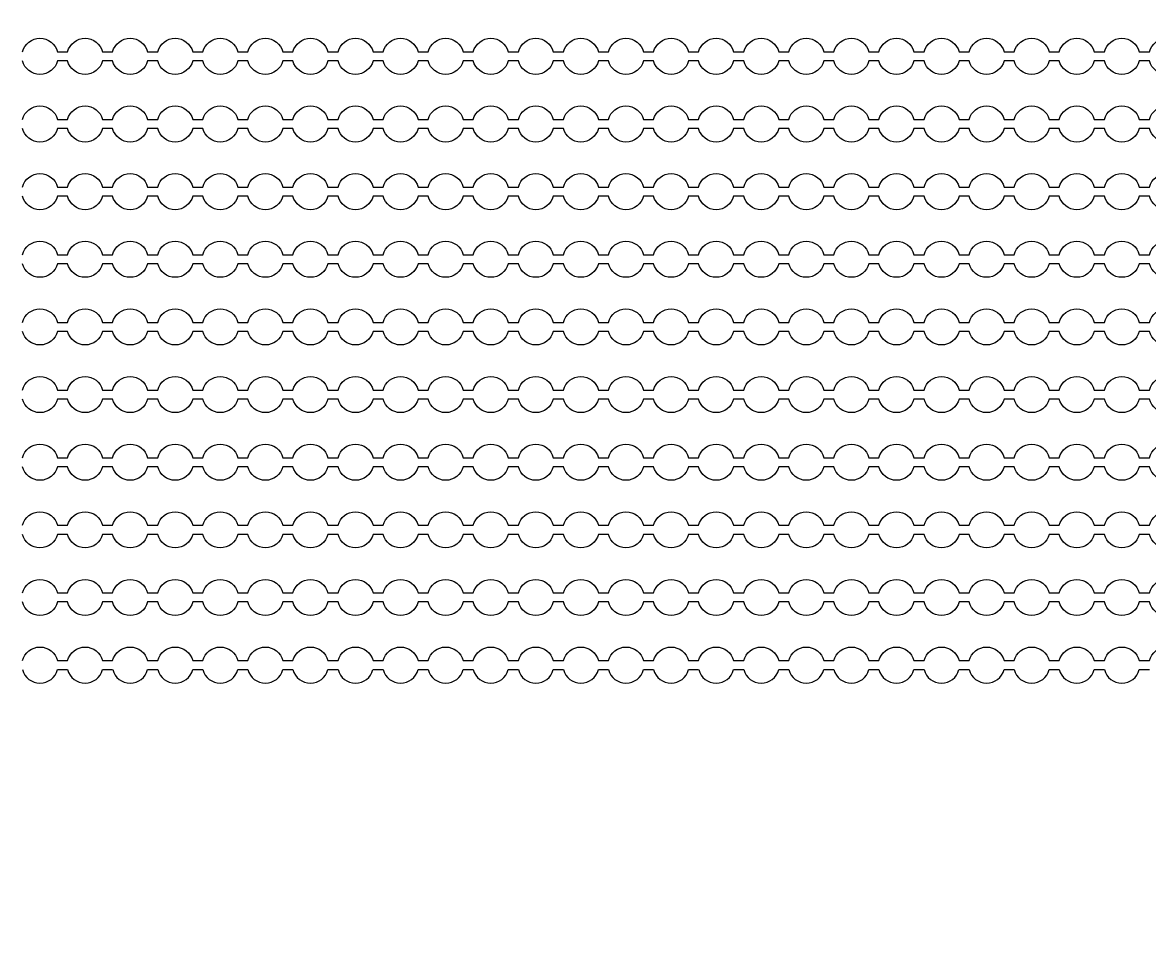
# Model space of a CAD drawing. Extents: x 4056 to 105656, y 4120 to 105720.
# Drawn here: x 56558 to 57808, y 44587 to 45621 of the extents above; entities that cross this region are included whole.
import ezdxf

# ---------------------------------------------------------------- set-up
doc = ezdxf.new("R2010")
doc.units = 13
doc.header["$MEASUREMENT"] = 0
doc.layers.add('Main Layer', color=7, linetype='Continuous', lineweight=0)

msp = doc.modelspace()

# ---------------------------------------------------------------- linework, layer by layer
for p, q in [((56596.5, 44903.9), (56607.7, 44903.9)), ((56646.5, 44903.9), (56657.7, 44903.9)), ((56696.5, 44903.9), (56707.7, 44903.9)), ((56746.5, 44903.9), (56757.7, 44903.9)), ((56796.5, 44903.9), (56807.7, 44903.9)), ((56846.5, 44903.9), (56857.7, 44903.9)), ((56896.5, 44903.9), (56907.7, 44903.9)), ((56946.5, 44903.9), (56957.7, 44903.9)), ((56996.5, 44903.9), (57007.7, 44903.9)), ((57046.5, 44903.9), (57057.7, 44903.9)), ((57096.5, 44903.9), (57107.7, 44903.9)), ((57146.5, 44903.9), (57157.7, 44903.9)), ((57196.5, 44903.9), (57207.7, 44903.9)), ((57246.5, 44903.9), (57257.7, 44903.9)), ((57296.5, 44903.9), (57307.7, 44903.9)), ((57346.5, 44903.9), (57357.7, 44903.9)), ((57396.5, 44903.9), (57407.7, 44903.9)), ((57446.5, 44903.9), (57457.7, 44903.9)), ((57496.5, 44903.9), (57507.7, 44903.9)), ((57546.5, 44903.9), (57557.7, 44903.9)), ((57596.5, 44903.9), (57607.7, 44903.9)), ((57646.5, 44903.9), (57657.7, 44903.9)), ((57696.5, 44903.9), (57707.7, 44903.9)), ((57746.5, 44903.9), (57757.7, 44903.9)), ((57796.5, 44903.9), (57807.7, 44903.9))]:
    msp.add_line(p, q)
for points in [[(56557.7, 45588.9, -0.774597), (56596.5, 45588.9), (56607.7, 45588.9, -0.774597), (56646.5, 45588.9), (56657.7, 45588.9, -0.774597), (56696.5, 45588.9), (56707.7, 45588.9, -0.774597), (56746.5, 45588.9), (56757.7, 45588.9, -0.774597), (56796.5, 45588.9), (56807.7, 45588.9, -0.774597), (56846.5, 45588.9), (56857.7, 45588.9, -0.774597), (56896.5, 45588.9), (56907.7, 45588.9, -0.774597), (56946.5, 45588.9), (56957.7, 45588.9, -0.774597), (56996.5, 45588.9), (57007.7, 45588.9, -0.774597), (57046.5, 45588.9), (57057.7, 45588.9, -0.774597), (57096.5, 45588.9), (57107.7, 45588.9, -0.774597), (57146.5, 45588.9), (57157.7, 45588.9, -0.774597), (57196.5, 45588.9), (57207.7, 45588.9, -0.774597), (57246.5, 45588.9), (57257.7, 45588.9, -0.774597), (57296.5, 45588.9), (57307.7, 45588.9, -0.774597), (57346.5, 45588.9), (57357.7, 45588.9, -0.774597), (57396.5, 45588.9), (57407.7, 45588.9, -0.774597), (57446.5, 45588.9), (57457.7, 45588.9, -0.774597), (57496.5, 45588.9), (57507.7, 45588.9, -0.774597), (57546.5, 45588.9), (57557.7, 45588.9, -0.774597), (57596.5, 45588.9), (57607.7, 45588.9, -0.774597), (57646.5, 45588.9), (57657.7, 45588.9, -0.774597), (57696.5, 45588.9), (57707.7, 45588.9, -0.774597), (57746.5, 45588.9), (57757.7, 45588.9, -0.774597), (57796.5, 45588.9), (57807.7, 45588.9, -0.774597), (57846.5, 45588.9)], [(57846.5, 45578.9, -0.774597), (57807.7, 45578.9), (57796.5, 45578.9, -0.774597), (57757.7, 45578.9), (57746.5, 45578.9, -0.774597), (57707.7, 45578.9), (57696.5, 45578.9, -0.774597), (57657.7, 45578.9), (57646.5, 45578.9, -0.774597), (57607.7, 45578.9), (57596.5, 45578.9, -0.774597), (57557.7, 45578.9), (57546.5, 45578.9, -0.774597), (57507.7, 45578.9), (57496.5, 45578.9, -0.774597), (57457.7, 45578.9), (57446.5, 45578.9, -0.774597), (57407.7, 45578.9), (57396.5, 45578.9, -0.774597), (57357.7, 45578.9), (57346.5, 45578.9, -0.774597), (57307.7, 45578.9), (57296.5, 45578.9, -0.774597), (57257.7, 45578.9), (57246.5, 45578.9, -0.774597), (57207.7, 45578.9), (57196.5, 45578.9, -0.774597), (57157.7, 45578.9), (57146.5, 45578.9, -0.774597), (57107.7, 45578.9), (57096.5, 45578.9, -0.774597), (57057.7, 45578.9), (57046.5, 45578.9, -0.774597), (57007.7, 45578.9), (56996.5, 45578.9, -0.774597), (56957.7, 45578.9), (56946.5, 45578.9, -0.774597), (56907.7, 45578.9), (56896.5, 45578.9, -0.774597), (56857.7, 45578.9), (56846.5, 45578.9, -0.774597), (56807.7, 45578.9), (56796.5, 45578.9, -0.774597), (56757.7, 45578.9), (56746.5, 45578.9, -0.774597), (56707.7, 45578.9), (56696.5, 45578.9, -0.774597), (56657.7, 45578.9), (56646.5, 45578.9, -0.774597), (56607.7, 45578.9), (56596.5, 45578.9, -0.774597), (56557.7, 45578.9)], [(56557.7, 45513.9, -0.774597), (56596.5, 45513.9), (56607.7, 45513.9, -0.774597), (56646.5, 45513.9), (56657.7, 45513.9, -0.774597), (56696.5, 45513.9), (56707.7, 45513.9, -0.774597), (56746.5, 45513.9), (56757.7, 45513.9, -0.774597), (56796.5, 45513.9), (56807.7, 45513.9, -0.774597), (56846.5, 45513.9), (56857.7, 45513.9, -0.774597), (56896.5, 45513.9), (56907.7, 45513.9, -0.774597), (56946.5, 45513.9), (56957.7, 45513.9, -0.774597), (56996.5, 45513.9), (57007.7, 45513.9, -0.774597), (57046.5, 45513.9), (57057.7, 45513.9, -0.774597), (57096.5, 45513.9), (57107.7, 45513.9, -0.774597), (57146.5, 45513.9), (57157.7, 45513.9, -0.774597), (57196.5, 45513.9), (57207.7, 45513.9, -0.774597), (57246.5, 45513.9), (57257.7, 45513.9, -0.774597), (57296.5, 45513.9), (57307.7, 45513.9, -0.774597), (57346.5, 45513.9), (57357.7, 45513.9, -0.774597), (57396.5, 45513.9), (57407.7, 45513.9, -0.774597), (57446.5, 45513.9), (57457.7, 45513.9, -0.774597), (57496.5, 45513.9), (57507.7, 45513.9, -0.774597), (57546.5, 45513.9), (57557.7, 45513.9, -0.774597), (57596.5, 45513.9), (57607.7, 45513.9, -0.774597), (57646.5, 45513.9), (57657.7, 45513.9, -0.774597), (57696.5, 45513.9), (57707.7, 45513.9, -0.774597), (57746.5, 45513.9), (57757.7, 45513.9, -0.774597), (57796.5, 45513.9), (57807.7, 45513.9, -0.774597), (57846.5, 45513.9)], [(57846.5, 45503.9, -0.774597), (57807.7, 45503.9), (57796.5, 45503.9, -0.774597), (57757.7, 45503.9), (57746.5, 45503.9, -0.774597), (57707.7, 45503.9), (57696.5, 45503.9, -0.774597), (57657.7, 45503.9), (57646.5, 45503.9, -0.774597), (57607.7, 45503.9), (57596.5, 45503.9, -0.774597), (57557.7, 45503.9), (57546.5, 45503.9, -0.774597), (57507.7, 45503.9), (57496.5, 45503.9, -0.774597), (57457.7, 45503.9), (57446.5, 45503.9, -0.774597), (57407.7, 45503.9), (57396.5, 45503.9, -0.774597), (57357.7, 45503.9), (57346.5, 45503.9, -0.774597), (57307.7, 45503.9), (57296.5, 45503.9, -0.774597), (57257.7, 45503.9), (57246.5, 45503.9, -0.774597), (57207.7, 45503.9), (57196.5, 45503.9, -0.774597), (57157.7, 45503.9), (57146.5, 45503.9, -0.774597), (57107.7, 45503.9), (57096.5, 45503.9, -0.774597), (57057.7, 45503.9), (57046.5, 45503.9, -0.774597), (57007.7, 45503.9), (56996.5, 45503.9, -0.774597), (56957.7, 45503.9), (56946.5, 45503.9, -0.774597), (56907.7, 45503.9), (56896.5, 45503.9, -0.774597), (56857.7, 45503.9), (56846.5, 45503.9, -0.774597), (56807.7, 45503.9), (56796.5, 45503.9, -0.774597), (56757.7, 45503.9), (56746.5, 45503.9, -0.774597), (56707.7, 45503.9), (56696.5, 45503.9, -0.774597), (56657.7, 45503.9), (56646.5, 45503.9, -0.774597), (56607.7, 45503.9), (56596.5, 45503.9, -0.774597), (56557.7, 45503.9)], [(56557.7, 45438.9, -0.774597), (56596.5, 45438.9), (56607.7, 45438.9, -0.774597), (56646.5, 45438.9), (56657.7, 45438.9, -0.774597), (56696.5, 45438.9), (56707.7, 45438.9, -0.774597), (56746.5, 45438.9), (56757.7, 45438.9, -0.774597), (56796.5, 45438.9), (56807.7, 45438.9, -0.774597), (56846.5, 45438.9), (56857.7, 45438.9, -0.774597), (56896.5, 45438.9), (56907.7, 45438.9, -0.774597), (56946.5, 45438.9), (56957.7, 45438.9, -0.774597), (56996.5, 45438.9), (57007.7, 45438.9, -0.774597), (57046.5, 45438.9), (57057.7, 45438.9, -0.774597), (57096.5, 45438.9), (57107.7, 45438.9, -0.774597), (57146.5, 45438.9), (57157.7, 45438.9, -0.774597), (57196.5, 45438.9), (57207.7, 45438.9, -0.774597), (57246.5, 45438.9), (57257.7, 45438.9, -0.774597), (57296.5, 45438.9), (57307.7, 45438.9, -0.774597), (57346.5, 45438.9), (57357.7, 45438.9, -0.774597), (57396.5, 45438.9), (57407.7, 45438.9, -0.774597), (57446.5, 45438.9), (57457.7, 45438.9, -0.774597), (57496.5, 45438.9), (57507.7, 45438.9, -0.774597), (57546.5, 45438.9), (57557.7, 45438.9, -0.774597), (57596.5, 45438.9), (57607.7, 45438.9, -0.774597), (57646.5, 45438.9), (57657.7, 45438.9, -0.774597), (57696.5, 45438.9), (57707.7, 45438.9, -0.774597), (57746.5, 45438.9), (57757.7, 45438.9, -0.774597), (57796.5, 45438.9), (57807.7, 45438.9, -0.774597), (57846.5, 45438.9)], [(57846.5, 45428.9, -0.774597), (57807.7, 45428.9), (57796.5, 45428.9, -0.774597), (57757.7, 45428.9), (57746.5, 45428.9, -0.774597), (57707.7, 45428.9), (57696.5, 45428.9, -0.774597), (57657.7, 45428.9), (57646.5, 45428.9, -0.774597), (57607.7, 45428.9), (57596.5, 45428.9, -0.774597), (57557.7, 45428.9), (57546.5, 45428.9, -0.774597), (57507.7, 45428.9), (57496.5, 45428.9, -0.774597), (57457.7, 45428.9), (57446.5, 45428.9, -0.774597), (57407.7, 45428.9), (57396.5, 45428.9, -0.774597), (57357.7, 45428.9), (57346.5, 45428.9, -0.774597), (57307.7, 45428.9), (57296.5, 45428.9, -0.774597), (57257.7, 45428.9), (57246.5, 45428.9, -0.774597), (57207.7, 45428.9), (57196.5, 45428.9, -0.774597), (57157.7, 45428.9), (57146.5, 45428.9, -0.774597), (57107.7, 45428.9), (57096.5, 45428.9, -0.774597), (57057.7, 45428.9), (57046.5, 45428.9, -0.774597), (57007.7, 45428.9), (56996.5, 45428.9, -0.774597), (56957.7, 45428.9), (56946.5, 45428.9, -0.774597), (56907.7, 45428.9), (56896.5, 45428.9, -0.774597), (56857.7, 45428.9), (56846.5, 45428.9, -0.774597), (56807.7, 45428.9), (56796.5, 45428.9, -0.774597), (56757.7, 45428.9), (56746.5, 45428.9, -0.774597), (56707.7, 45428.9), (56696.5, 45428.9, -0.774597), (56657.7, 45428.9), (56646.5, 45428.9, -0.774597), (56607.7, 45428.9), (56596.5, 45428.9, -0.774597), (56557.7, 45428.9)], [(56557.7, 45363.9, -0.774597), (56596.5, 45363.9), (56607.7, 45363.9, -0.774597), (56646.5, 45363.9), (56657.7, 45363.9, -0.774597), (56696.5, 45363.9), (56707.7, 45363.9, -0.774597), (56746.5, 45363.9), (56757.7, 45363.9, -0.774597), (56796.5, 45363.9), (56807.7, 45363.9, -0.774597), (56846.5, 45363.9), (56857.7, 45363.9, -0.774597), (56896.5, 45363.9), (56907.7, 45363.9, -0.774597), (56946.5, 45363.9), (56957.7, 45363.9, -0.774597), (56996.5, 45363.9), (57007.7, 45363.9, -0.774597), (57046.5, 45363.9), (57057.7, 45363.9, -0.774597), (57096.5, 45363.9), (57107.7, 45363.9, -0.774597), (57146.5, 45363.9), (57157.7, 45363.9, -0.774597), (57196.5, 45363.9), (57207.7, 45363.9, -0.774597), (57246.5, 45363.9), (57257.7, 45363.9, -0.774597), (57296.5, 45363.9), (57307.7, 45363.9, -0.774597), (57346.5, 45363.9), (57357.7, 45363.9, -0.774597), (57396.5, 45363.9), (57407.7, 45363.9, -0.774597), (57446.5, 45363.9), (57457.7, 45363.9, -0.774597), (57496.5, 45363.9), (57507.7, 45363.9, -0.774597), (57546.5, 45363.9), (57557.7, 45363.9, -0.774597), (57596.5, 45363.9), (57607.7, 45363.9, -0.774597), (57646.5, 45363.9), (57657.7, 45363.9, -0.774597), (57696.5, 45363.9), (57707.7, 45363.9, -0.774597), (57746.5, 45363.9), (57757.7, 45363.9, -0.774597), (57796.5, 45363.9), (57807.7, 45363.9, -0.774597), (57846.5, 45363.9)], [(57846.5, 45353.9, -0.774597), (57807.7, 45353.9), (57796.5, 45353.9, -0.774597), (57757.7, 45353.9), (57746.5, 45353.9, -0.774597), (57707.7, 45353.9), (57696.5, 45353.9, -0.774597), (57657.7, 45353.9), (57646.5, 45353.9, -0.774597), (57607.7, 45353.9), (57596.5, 45353.9, -0.774597), (57557.7, 45353.9), (57546.5, 45353.9, -0.774597), (57507.7, 45353.9), (57496.5, 45353.9, -0.774597), (57457.7, 45353.9), (57446.5, 45353.9, -0.774597), (57407.7, 45353.9), (57396.5, 45353.9, -0.774597), (57357.7, 45353.9), (57346.5, 45353.9, -0.774597), (57307.7, 45353.9), (57296.5, 45353.9, -0.774597), (57257.7, 45353.9), (57246.5, 45353.9, -0.774597), (57207.7, 45353.9), (57196.5, 45353.9, -0.774597), (57157.7, 45353.9), (57146.5, 45353.9, -0.774597), (57107.7, 45353.9), (57096.5, 45353.9, -0.774597), (57057.7, 45353.9), (57046.5, 45353.9, -0.774597), (57007.7, 45353.9), (56996.5, 45353.9, -0.774597), (56957.7, 45353.9), (56946.5, 45353.9, -0.774597), (56907.7, 45353.9), (56896.5, 45353.9, -0.774597), (56857.7, 45353.9), (56846.5, 45353.9, -0.774597), (56807.7, 45353.9), (56796.5, 45353.9, -0.774597), (56757.7, 45353.9), (56746.5, 45353.9, -0.774597), (56707.7, 45353.9), (56696.5, 45353.9, -0.774597), (56657.7, 45353.9), (56646.5, 45353.9, -0.774597), (56607.7, 45353.9), (56596.5, 45353.9, -0.774597), (56557.7, 45353.9)], [(56557.7, 45288.9, -0.774597), (56596.5, 45288.9), (56607.7, 45288.9, -0.774597), (56646.5, 45288.9), (56657.7, 45288.9, -0.774597), (56696.5, 45288.9), (56707.7, 45288.9, -0.774597), (56746.5, 45288.9), (56757.7, 45288.9, -0.774597), (56796.5, 45288.9), (56807.7, 45288.9, -0.774597), (56846.5, 45288.9), (56857.7, 45288.9, -0.774597), (56896.5, 45288.9), (56907.7, 45288.9, -0.774597), (56946.5, 45288.9), (56957.7, 45288.9, -0.774597), (56996.5, 45288.9), (57007.7, 45288.9, -0.774597), (57046.5, 45288.9), (57057.7, 45288.9, -0.774597), (57096.5, 45288.9), (57107.7, 45288.9, -0.774597), (57146.5, 45288.9), (57157.7, 45288.9, -0.774597), (57196.5, 45288.9), (57207.7, 45288.9, -0.774597), (57246.5, 45288.9), (57257.7, 45288.9, -0.774597), (57296.5, 45288.9), (57307.7, 45288.9, -0.774597), (57346.5, 45288.9), (57357.7, 45288.9, -0.774597), (57396.5, 45288.9), (57407.7, 45288.9, -0.774597), (57446.5, 45288.9), (57457.7, 45288.9, -0.774597), (57496.5, 45288.9), (57507.7, 45288.9, -0.774597), (57546.5, 45288.9), (57557.7, 45288.9, -0.774597), (57596.5, 45288.9), (57607.7, 45288.9, -0.774597), (57646.5, 45288.9), (57657.7, 45288.9, -0.774597), (57696.5, 45288.9), (57707.7, 45288.9, -0.774597), (57746.5, 45288.9), (57757.7, 45288.9, -0.774597), (57796.5, 45288.9), (57807.7, 45288.9, -0.774597), (57846.5, 45288.9)], [(57846.5, 45278.9, -0.774597), (57807.7, 45278.9), (57796.5, 45278.9, -0.774597), (57757.7, 45278.9), (57746.5, 45278.9, -0.774597), (57707.7, 45278.9), (57696.5, 45278.9, -0.774597), (57657.7, 45278.9), (57646.5, 45278.9, -0.774597), (57607.7, 45278.9), (57596.5, 45278.9, -0.774597), (57557.7, 45278.9), (57546.5, 45278.9, -0.774597), (57507.7, 45278.9), (57496.5, 45278.9, -0.774597), (57457.7, 45278.9), (57446.5, 45278.9, -0.774597), (57407.7, 45278.9), (57396.5, 45278.9, -0.774597), (57357.7, 45278.9), (57346.5, 45278.9, -0.774597), (57307.7, 45278.9), (57296.5, 45278.9, -0.774597), (57257.7, 45278.9), (57246.5, 45278.9, -0.774597), (57207.7, 45278.9), (57196.5, 45278.9, -0.774597), (57157.7, 45278.9), (57146.5, 45278.9, -0.774597), (57107.7, 45278.9), (57096.5, 45278.9, -0.774597), (57057.7, 45278.9), (57046.5, 45278.9, -0.774597), (57007.7, 45278.9), (56996.5, 45278.9, -0.774597), (56957.7, 45278.9), (56946.5, 45278.9, -0.774597), (56907.7, 45278.9), (56896.5, 45278.9, -0.774597), (56857.7, 45278.9), (56846.5, 45278.9, -0.774597), (56807.7, 45278.9), (56796.5, 45278.9, -0.774597), (56757.7, 45278.9), (56746.5, 45278.9, -0.774597), (56707.7, 45278.9), (56696.5, 45278.9, -0.774597), (56657.7, 45278.9), (56646.5, 45278.9, -0.774597), (56607.7, 45278.9), (56596.5, 45278.9, -0.774597), (56557.7, 45278.9)], [(56557.7, 45213.9, -0.774597), (56596.5, 45213.9), (56607.7, 45213.9, -0.774597), (56646.5, 45213.9), (56657.7, 45213.9, -0.774597), (56696.5, 45213.9), (56707.7, 45213.9, -0.774597), (56746.5, 45213.9), (56757.7, 45213.9, -0.774597), (56796.5, 45213.9), (56807.7, 45213.9, -0.774597), (56846.5, 45213.9), (56857.7, 45213.9, -0.774597), (56896.5, 45213.9), (56907.7, 45213.9, -0.774597), (56946.5, 45213.9), (56957.7, 45213.9, -0.774597), (56996.5, 45213.9), (57007.7, 45213.9, -0.774597), (57046.5, 45213.9), (57057.7, 45213.9, -0.774597), (57096.5, 45213.9), (57107.7, 45213.9, -0.774597), (57146.5, 45213.9), (57157.7, 45213.9, -0.774597), (57196.5, 45213.9), (57207.7, 45213.9, -0.774597), (57246.5, 45213.9), (57257.7, 45213.9, -0.774597), (57296.5, 45213.9), (57307.7, 45213.9, -0.774597), (57346.5, 45213.9), (57357.7, 45213.9, -0.774597), (57396.5, 45213.9), (57407.7, 45213.9, -0.774597), (57446.5, 45213.9), (57457.7, 45213.9, -0.774597), (57496.5, 45213.9), (57507.7, 45213.9, -0.774597), (57546.5, 45213.9), (57557.7, 45213.9, -0.774597), (57596.5, 45213.9), (57607.7, 45213.9, -0.774597), (57646.5, 45213.9), (57657.7, 45213.9, -0.774597), (57696.5, 45213.9), (57707.7, 45213.9, -0.774597), (57746.5, 45213.9), (57757.7, 45213.9, -0.774597), (57796.5, 45213.9), (57807.7, 45213.9, -0.774597), (57846.5, 45213.9)], [(57846.5, 45203.9, -0.774597), (57807.7, 45203.9), (57796.5, 45203.9, -0.774597), (57757.7, 45203.9), (57746.5, 45203.9, -0.774597), (57707.7, 45203.9), (57696.5, 45203.9, -0.774597), (57657.7, 45203.9), (57646.5, 45203.9, -0.774597), (57607.7, 45203.9), (57596.5, 45203.9, -0.774597), (57557.7, 45203.9), (57546.5, 45203.9, -0.774597), (57507.7, 45203.9), (57496.5, 45203.9, -0.774597), (57457.7, 45203.9), (57446.5, 45203.9, -0.774597), (57407.7, 45203.9), (57396.5, 45203.9, -0.774597), (57357.7, 45203.9), (57346.5, 45203.9, -0.774597), (57307.7, 45203.9), (57296.5, 45203.9, -0.774597), (57257.7, 45203.9), (57246.5, 45203.9, -0.774597), (57207.7, 45203.9), (57196.5, 45203.9, -0.774597), (57157.7, 45203.9), (57146.5, 45203.9, -0.774597), (57107.7, 45203.9), (57096.5, 45203.9, -0.774597), (57057.7, 45203.9), (57046.5, 45203.9, -0.774597), (57007.7, 45203.9), (56996.5, 45203.9, -0.774597), (56957.7, 45203.9), (56946.5, 45203.9, -0.774597), (56907.7, 45203.9), (56896.5, 45203.9, -0.774597), (56857.7, 45203.9), (56846.5, 45203.9, -0.774597), (56807.7, 45203.9), (56796.5, 45203.9, -0.774597), (56757.7, 45203.9), (56746.5, 45203.9, -0.774597), (56707.7, 45203.9), (56696.5, 45203.9, -0.774597), (56657.7, 45203.9), (56646.5, 45203.9, -0.774597), (56607.7, 45203.9), (56596.5, 45203.9, -0.774597), (56557.7, 45203.9)], [(56557.7, 45138.9, -0.774597), (56596.5, 45138.9), (56607.7, 45138.9, -0.774597), (56646.5, 45138.9), (56657.7, 45138.9, -0.774597), (56696.5, 45138.9), (56707.7, 45138.9, -0.774597), (56746.5, 45138.9), (56757.7, 45138.9, -0.774597), (56796.5, 45138.9), (56807.7, 45138.9, -0.774597), (56846.5, 45138.9), (56857.7, 45138.9, -0.774597), (56896.5, 45138.9), (56907.7, 45138.9, -0.774597), (56946.5, 45138.9), (56957.7, 45138.9, -0.774597), (56996.5, 45138.9), (57007.7, 45138.9, -0.774597), (57046.5, 45138.9), (57057.7, 45138.9, -0.774597), (57096.5, 45138.9), (57107.7, 45138.9, -0.774597), (57146.5, 45138.9), (57157.7, 45138.9, -0.774597), (57196.5, 45138.9), (57207.7, 45138.9, -0.774597), (57246.5, 45138.9), (57257.7, 45138.9, -0.774597), (57296.5, 45138.9), (57307.7, 45138.9, -0.774597), (57346.5, 45138.9), (57357.7, 45138.9, -0.774597), (57396.5, 45138.9), (57407.7, 45138.9, -0.774597), (57446.5, 45138.9), (57457.7, 45138.9, -0.774597), (57496.5, 45138.9), (57507.7, 45138.9, -0.774597), (57546.5, 45138.9), (57557.7, 45138.9, -0.774597), (57596.5, 45138.9), (57607.7, 45138.9, -0.774597), (57646.5, 45138.9), (57657.7, 45138.9, -0.774597), (57696.5, 45138.9), (57707.7, 45138.9, -0.774597), (57746.5, 45138.9), (57757.7, 45138.9, -0.774597), (57796.5, 45138.9), (57807.7, 45138.9, -0.774597), (57846.5, 45138.9)], [(57846.5, 45128.9, -0.774597), (57807.7, 45128.9), (57796.5, 45128.9, -0.774597), (57757.7, 45128.9), (57746.5, 45128.9, -0.774597), (57707.7, 45128.9), (57696.5, 45128.9, -0.774597), (57657.7, 45128.9), (57646.5, 45128.9, -0.774597), (57607.7, 45128.9), (57596.5, 45128.9, -0.774597), (57557.7, 45128.9), (57546.5, 45128.9, -0.774597), (57507.7, 45128.9), (57496.5, 45128.9, -0.774597), (57457.7, 45128.9), (57446.5, 45128.9, -0.774597), (57407.7, 45128.9), (57396.5, 45128.9, -0.774597), (57357.7, 45128.9), (57346.5, 45128.9, -0.774597), (57307.7, 45128.9), (57296.5, 45128.9, -0.774597), (57257.7, 45128.9), (57246.5, 45128.9, -0.774597), (57207.7, 45128.9), (57196.5, 45128.9, -0.774597), (57157.7, 45128.9), (57146.5, 45128.9, -0.774597), (57107.7, 45128.9), (57096.5, 45128.9, -0.774597), (57057.7, 45128.9), (57046.5, 45128.9, -0.774597), (57007.7, 45128.9), (56996.5, 45128.9, -0.774597), (56957.7, 45128.9), (56946.5, 45128.9, -0.774597), (56907.7, 45128.9), (56896.5, 45128.9, -0.774597), (56857.7, 45128.9), (56846.5, 45128.9, -0.774597), (56807.7, 45128.9), (56796.5, 45128.9, -0.774597), (56757.7, 45128.9), (56746.5, 45128.9, -0.774597), (56707.7, 45128.9), (56696.5, 45128.9, -0.774597), (56657.7, 45128.9), (56646.5, 45128.9, -0.774597), (56607.7, 45128.9), (56596.5, 45128.9, -0.774597), (56557.7, 45128.9)], [(56557.7, 45063.9, -0.774597), (56596.5, 45063.9), (56607.7, 45063.9, -0.774597), (56646.5, 45063.9), (56657.7, 45063.9, -0.774597), (56696.5, 45063.9), (56707.7, 45063.9, -0.774597), (56746.5, 45063.9), (56757.7, 45063.9, -0.774597), (56796.5, 45063.9), (56807.7, 45063.9, -0.774597), (56846.5, 45063.9), (56857.7, 45063.9, -0.774597), (56896.5, 45063.9), (56907.7, 45063.9, -0.774597), (56946.5, 45063.9), (56957.7, 45063.9, -0.774597), (56996.5, 45063.9), (57007.7, 45063.9, -0.774597), (57046.5, 45063.9), (57057.7, 45063.9, -0.774597), (57096.5, 45063.9), (57107.7, 45063.9, -0.774597), (57146.5, 45063.9), (57157.7, 45063.9, -0.774597), (57196.5, 45063.9), (57207.7, 45063.9, -0.774597), (57246.5, 45063.9), (57257.7, 45063.9, -0.774597), (57296.5, 45063.9), (57307.7, 45063.9, -0.774597), (57346.5, 45063.9), (57357.7, 45063.9, -0.774597), (57396.5, 45063.9), (57407.7, 45063.9, -0.774597), (57446.5, 45063.9), (57457.7, 45063.9, -0.774597), (57496.5, 45063.9), (57507.7, 45063.9, -0.774597), (57546.5, 45063.9), (57557.7, 45063.9, -0.774597), (57596.5, 45063.9), (57607.7, 45063.9, -0.774597), (57646.5, 45063.9), (57657.7, 45063.9, -0.774597), (57696.5, 45063.9), (57707.7, 45063.9, -0.774597), (57746.5, 45063.9), (57757.7, 45063.9, -0.774597), (57796.5, 45063.9), (57807.7, 45063.9, -0.774597), (57846.5, 45063.9)], [(57846.5, 45053.9, -0.774597), (57807.7, 45053.9), (57796.5, 45053.9, -0.774597), (57757.7, 45053.9), (57746.5, 45053.9, -0.774597), (57707.7, 45053.9), (57696.5, 45053.9, -0.774597), (57657.7, 45053.9), (57646.5, 45053.9, -0.774597), (57607.7, 45053.9), (57596.5, 45053.9, -0.774597), (57557.7, 45053.9), (57546.5, 45053.9, -0.774597), (57507.7, 45053.9), (57496.5, 45053.9, -0.774597), (57457.7, 45053.9), (57446.5, 45053.9, -0.774597), (57407.7, 45053.9), (57396.5, 45053.9, -0.774597), (57357.7, 45053.9), (57346.5, 45053.9, -0.774597), (57307.7, 45053.9), (57296.5, 45053.9, -0.774597), (57257.7, 45053.9), (57246.5, 45053.9, -0.774597), (57207.7, 45053.9), (57196.5, 45053.9, -0.774597), (57157.7, 45053.9), (57146.5, 45053.9, -0.774597), (57107.7, 45053.9), (57096.5, 45053.9, -0.774597), (57057.7, 45053.9), (57046.5, 45053.9, -0.774597), (57007.7, 45053.9), (56996.5, 45053.9, -0.774597), (56957.7, 45053.9), (56946.5, 45053.9, -0.774597), (56907.7, 45053.9), (56896.5, 45053.9, -0.774597), (56857.7, 45053.9), (56846.5, 45053.9, -0.774597), (56807.7, 45053.9), (56796.5, 45053.9, -0.774597), (56757.7, 45053.9), (56746.5, 45053.9, -0.774597), (56707.7, 45053.9), (56696.5, 45053.9, -0.774597), (56657.7, 45053.9), (56646.5, 45053.9, -0.774597), (56607.7, 45053.9), (56596.5, 45053.9, -0.774597), (56557.7, 45053.9)], [(56557.7, 44988.9, -0.774597), (56596.5, 44988.9), (56607.7, 44988.9, -0.774597), (56646.5, 44988.9), (56657.7, 44988.9, -0.774597), (56696.5, 44988.9), (56707.7, 44988.9, -0.774597), (56746.5, 44988.9), (56757.7, 44988.9, -0.774597), (56796.5, 44988.9), (56807.7, 44988.9, -0.774597), (56846.5, 44988.9), (56857.7, 44988.9, -0.774597), (56896.5, 44988.9), (56907.7, 44988.9, -0.774597), (56946.5, 44988.9), (56957.7, 44988.9, -0.774597), (56996.5, 44988.9), (57007.7, 44988.9, -0.774597), (57046.5, 44988.9), (57057.7, 44988.9, -0.774597), (57096.5, 44988.9), (57107.7, 44988.9, -0.774597), (57146.5, 44988.9), (57157.7, 44988.9, -0.774597), (57196.5, 44988.9), (57207.7, 44988.9, -0.774597), (57246.5, 44988.9), (57257.7, 44988.9, -0.774597), (57296.5, 44988.9), (57307.7, 44988.9, -0.774597), (57346.5, 44988.9), (57357.7, 44988.9, -0.774597), (57396.5, 44988.9), (57407.7, 44988.9, -0.774597), (57446.5, 44988.9), (57457.7, 44988.9, -0.774597), (57496.5, 44988.9), (57507.7, 44988.9, -0.774597), (57546.5, 44988.9), (57557.7, 44988.9, -0.774597), (57596.5, 44988.9), (57607.7, 44988.9, -0.774597), (57646.5, 44988.9), (57657.7, 44988.9, -0.774597), (57696.5, 44988.9), (57707.7, 44988.9, -0.774597), (57746.5, 44988.9), (57757.7, 44988.9, -0.774597), (57796.5, 44988.9), (57807.7, 44988.9, -0.774597), (57846.5, 44988.9)], [(57846.5, 44978.9, -0.774597), (57807.7, 44978.9), (57796.5, 44978.9, -0.774597), (57757.7, 44978.9), (57746.5, 44978.9, -0.774597), (57707.7, 44978.9), (57696.5, 44978.9, -0.774597), (57657.7, 44978.9), (57646.5, 44978.9, -0.774597), (57607.7, 44978.9), (57596.5, 44978.9, -0.774597), (57557.7, 44978.9), (57546.5, 44978.9, -0.774597), (57507.7, 44978.9), (57496.5, 44978.9, -0.774597), (57457.7, 44978.9), (57446.5, 44978.9, -0.774597), (57407.7, 44978.9), (57396.5, 44978.9, -0.774597), (57357.7, 44978.9), (57346.5, 44978.9, -0.774597), (57307.7, 44978.9), (57296.5, 44978.9, -0.774597), (57257.7, 44978.9), (57246.5, 44978.9, -0.774597), (57207.7, 44978.9), (57196.5, 44978.9, -0.774597), (57157.7, 44978.9), (57146.5, 44978.9, -0.774597), (57107.7, 44978.9), (57096.5, 44978.9, -0.774597), (57057.7, 44978.9), (57046.5, 44978.9, -0.774597), (57007.7, 44978.9), (56996.5, 44978.9, -0.774597), (56957.7, 44978.9), (56946.5, 44978.9, -0.774597), (56907.7, 44978.9), (56896.5, 44978.9, -0.774597), (56857.7, 44978.9), (56846.5, 44978.9, -0.774597), (56807.7, 44978.9), (56796.5, 44978.9, -0.774597), (56757.7, 44978.9), (56746.5, 44978.9, -0.774597), (56707.7, 44978.9), (56696.5, 44978.9, -0.774597), (56657.7, 44978.9), (56646.5, 44978.9, -0.774597), (56607.7, 44978.9), (56596.5, 44978.9, -0.774597), (56557.7, 44978.9)], [(56557.7, 44913.9, -0.774597), (56596.5, 44913.9), (56607.7, 44913.9, -0.774597), (56646.5, 44913.9), (56657.7, 44913.9, -0.774597), (56696.5, 44913.9), (56707.7, 44913.9, -0.774597), (56746.5, 44913.9), (56757.7, 44913.9, -0.774597), (56796.5, 44913.9), (56807.7, 44913.9, -0.774597), (56846.5, 44913.9), (56857.7, 44913.9, -0.774597), (56896.5, 44913.9), (56907.7, 44913.9, -0.774597), (56946.5, 44913.9), (56957.7, 44913.9, -0.774597), (56996.5, 44913.9), (57007.7, 44913.9, -0.774597), (57046.5, 44913.9), (57057.7, 44913.9, -0.774597), (57096.5, 44913.9), (57107.7, 44913.9, -0.774597), (57146.5, 44913.9), (57157.7, 44913.9, -0.774597), (57196.5, 44913.9), (57207.7, 44913.9, -0.774597), (57246.5, 44913.9), (57257.7, 44913.9, -0.774597), (57296.5, 44913.9), (57307.7, 44913.9, -0.774597), (57346.5, 44913.9), (57357.7, 44913.9, -0.774597), (57396.5, 44913.9), (57407.7, 44913.9, -0.774597), (57446.5, 44913.9), (57457.7, 44913.9, -0.774597), (57496.5, 44913.9), (57507.7, 44913.9, -0.774597), (57546.5, 44913.9), (57557.7, 44913.9, -0.774597), (57596.5, 44913.9), (57607.7, 44913.9, -0.774597), (57646.5, 44913.9), (57657.7, 44913.9, -0.774597), (57696.5, 44913.9), (57707.7, 44913.9, -0.774597), (57746.5, 44913.9), (57757.7, 44913.9, -0.774597), (57796.5, 44913.9), (57807.7, 44913.9, -0.774597), (57846.5, 44913.9)]]:
    msp.add_lwpolyline(points, format="xyb")
for centre in [(56577.1, 44908.9), (56627.1, 44908.9), (56677.1, 44908.9), (56727.1, 44908.9), (56777.1, 44908.9), (56827.1, 44908.9), (56877.1, 44908.9), (56927.1, 44908.9), (56977.1, 44908.9), (57027.1, 44908.9), (57077.1, 44908.9), (57127.1, 44908.9), (57177.1, 44908.9), (57227.1, 44908.9), (57277.1, 44908.9), (57327.1, 44908.9), (57377.1, 44908.9), (57427.1, 44908.9), (57477.1, 44908.9), (57527.1, 44908.9), (57577.1, 44908.9), (57627.1, 44908.9), (57677.1, 44908.9), (57727.1, 44908.9), (57777.1, 44908.9)]:
    msp.add_arc(centre, 20, 194.4775, 345.5225)
at = {"layer": 'Main Layer'}
msp.add_circle((54856, 54920.5), 50800, dxfattribs=at)

doc.saveas('drawing.dxf')
